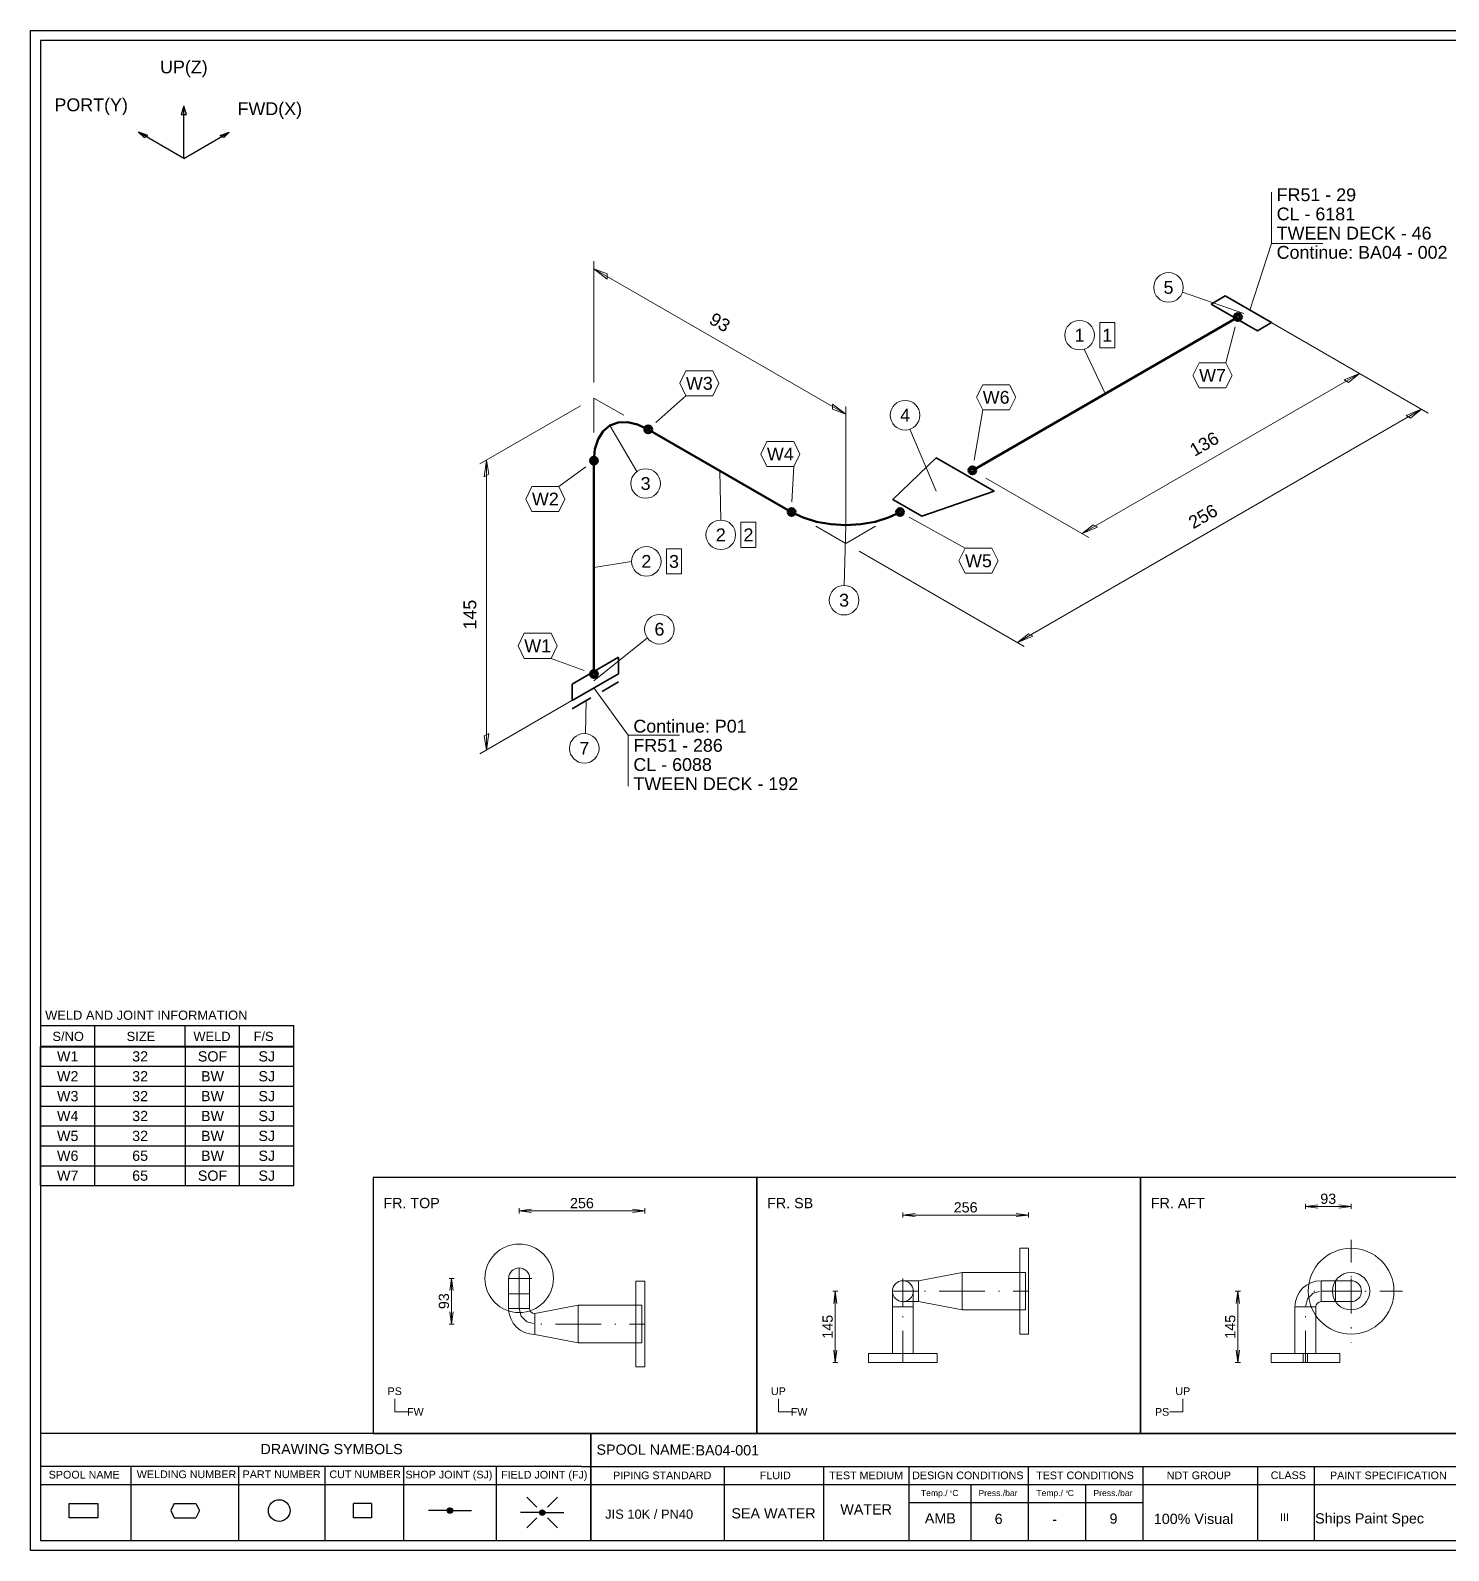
# Model space of a CAD drawing. Header units: millimetres. Extents: x 0 to 420, y 0 to 297.
# Drawn here: x 0 to 277.2, y 0 to 297 of the extents above; entities that cross this region are included whole.
import ezdxf
from ezdxf.enums import TextEntityAlignment as Align

# ---------------------------------------------------------------- set-up
doc = ezdxf.new("R2010")
doc.units = ezdxf.units.MM
doc.linetypes.add('DOTTED_DASHED5', pattern=[10, 4.444444, -2.666667, 0.222222, -2.666667])
for name, color, linetype in [('FramesFromTables', 40, 'Continuous'), ('I_Coordinates', 11, 'Continuous'), ('I_CutNumbers', 10, 'Continuous'), ('I_Dimensions', 4, 'Continuous'), ('I_OtherComponents', 2, 'Continuous'), ('I_PartNumbers', 9, 'Continuous'), ('I_Pipes', 1, 'Continuous'), ('I_Tags', 8, 'Continuous'), ('SymbolsOnDrawingSheet', 1, 'Continuous'), ('TextFromTables', 2, 'Continuous'), ('TextFromTextBoxes', 2, 'Continuous')]:
    doc.layers.add(name, color=color, linetype=linetype)
doc.styles.add('Cadmatic Default Text', font='arial.ttf')

# ---------------------------------------------------------------- blocks, each defined once
blk = doc.blocks.new('BA01728716441_PRT_1_3')
at = {"layer": 'I_Pipes', "linetype": 'ByBlock', "lineweight": 50}
blk.add_line((58.15, 147.96), (58.15, 189.64), dxfattribs=at)
blk = doc.blocks.new('BA01728716441_PRT_2_3')
at = {"layer": 'I_Pipes', "linetype": 'ByBlock', "lineweight": 0}
for q in [(58.15, 195.15), (63.98, 198.52)]:
    blk.add_line((58.15, 201.88), q, dxfattribs=at)
at = {"layer": 'I_Pipes', "linetype": 'ByBlock', "lineweight": 50, "flags": 128}
blk.add_lwpolyline([(58.15, 189.64), (58.35, 191.91), (58.95, 193.86), (59.93, 195.41), (61.25, 196.5), (62.86, 197.1), (64.69, 197.17), (66.68, 196.72), (68.75, 195.76)], dxfattribs=at)
at = {"layer": 'I_Pipes', "linetype": 'ByBlock', "lineweight": 50}
for centre, radius in [((68.75, 195.76), 0.75), ((68.75, 195.76), 0.375), ((58.15, 189.64), 0.75), ((58.15, 189.64), 0.375)]:
    blk.add_circle(centre, radius, dxfattribs=at)
blk = doc.blocks.new('BA01728716441_PRT_3_3')
at = {"layer": 'I_Pipes', "linetype": 'ByBlock', "lineweight": 50}
blk.add_line((68.75, 195.76), (96.77, 179.59), dxfattribs=at)
blk = doc.blocks.new('BA01728716441_PRT_4_3')
at = {"layer": 'I_Pipes', "linetype": 'ByBlock', "lineweight": 0}
for q in [(101.54, 176.83), (113.21, 176.83)]:
    blk.add_line((107.37, 173.46), q, dxfattribs=at)
at = {"layer": 'I_Pipes', "linetype": 'ByBlock', "lineweight": 50, "flags": 128}
blk.add_lwpolyline([(96.77, 179.59), (99.04, 178.51), (101.63, 177.71), (104.45, 177.22), (107.37, 177.05), (110.3, 177.22), (113.11, 177.71), (115.71, 178.51), (117.98, 179.59)], dxfattribs=at)
at = {"layer": 'I_Pipes', "linetype": 'ByBlock', "lineweight": 50}
for centre, radius in [((96.77, 179.59), 0.75), ((96.77, 179.59), 0.375), ((117.98, 179.59), 0.75), ((117.98, 179.59), 0.375)]:
    blk.add_circle(centre, radius, dxfattribs=at)
blk = doc.blocks.new('BA01728716441_PRT_5_3')
at = {"layer": 'I_OtherComponents', "linetype": 'ByBlock', "lineweight": 35, "flags": 128}
blk.add_lwpolyline([(130.71, 186.94), (125.05, 190.2), (116.57, 182.04), (122.22, 178.77), (136.36, 183.67), (130.71, 186.94)], dxfattribs=at)
at = {"layer": 'I_OtherComponents', "linetype": 'ByBlock', "lineweight": 50}
for centre, radius in [((132.12, 187.75), 0.75), ((132.12, 187.75), 0.375), ((117.98, 179.59), 0.75), ((117.98, 179.59), 0.375)]:
    blk.add_circle(centre, radius, dxfattribs=at)
blk = doc.blocks.new('BA01728716441_PRT_6_3')
at = {"layer": 'I_Pipes', "linetype": 'ByBlock', "lineweight": 50}
blk.add_line((132.12, 187.75), (184, 217.7), dxfattribs=at)
blk = doc.blocks.new('BA01728716441_PRT_8_3')
at = {"layer": 'I_OtherComponents', "linetype": 'ByBlock', "lineweight": 35, "flags": 128}
blk.add_lwpolyline([(178.77, 220.23), (181.55, 221.84), (190.6, 216.61), (187.82, 215.01), (178.77, 220.23)], dxfattribs=at)
at = {"layer": 'I_OtherComponents', "linetype": 'ByBlock', "lineweight": 50}
for radius in [0.75, 0.375]:
    blk.add_circle((184, 217.7), radius, dxfattribs=at)
blk = doc.blocks.new('BA01728716441_DIM_0_3')
at = {"layer": 'I_Dimensions', "linetype": 'ByBlock', "lineweight": 0}
for p, q in [((35.84, 189.01), (55.55, 200.38)), ((37.14, 133.11), (37.14, 189.76)), ((55.55, 143.74), (35.84, 132.36))]:
    blk.add_line(p, q, dxfattribs=at)
at = {"layer": 'I_Dimensions', "linetype": 'ByBlock', "lineweight": 0, "flags": 128}
for points in [[(37.14, 189.76), (37.58, 187.01), (36.71, 186.51), (37.14, 189.76)], [(37.14, 133.11), (37.58, 136.36), (36.71, 135.86), (37.14, 133.11)]]:
    blk.add_lwpolyline(points, dxfattribs=at)
at = {"layer": 'I_Dimensions', "linetype": 'ByBlock', "lineweight": 0, "style": 'Cadmatic Default Text'}
blk.add_text('145', height=2.5, rotation=90, dxfattribs=at).set_placement((33.9, 159.56), align=Align.MIDDLE_CENTER)
blk = doc.blocks.new('BA01728716441_DIM_1_3')
at = {"layer": 'I_Dimensions', "linetype": 'ByBlock', "lineweight": 0}
for p, q in [((58.15, 204.88), (58.15, 228.63)), ((58.15, 227.13), (107.37, 198.71)), ((107.37, 200.21), (107.37, 176.46))]:
    blk.add_line(p, q, dxfattribs=at)
at = {"layer": 'I_Dimensions', "linetype": 'ByBlock', "lineweight": 0, "flags": 128}
for points in [[(58.15, 227.13), (60.74, 225.13), (60.74, 226.13), (58.15, 227.13)], [(107.37, 198.71), (104.77, 199.71), (104.77, 200.71), (107.37, 198.71)]]:
    blk.add_lwpolyline(points, dxfattribs=at)
at = {"layer": 'I_Dimensions', "linetype": 'ByBlock', "lineweight": 0, "style": 'Cadmatic Default Text'}
blk.add_text('93', height=2.5, rotation=330, dxfattribs=at).set_placement((82.76, 216.67), align=Align.MIDDLE_CENTER)
blk = doc.blocks.new('BA01728716441_DIM_2_3')
at = {"layer": 'I_Dimensions', "linetype": 'ByBlock', "lineweight": 0}
for p, q in [((209.09, 205.94), (188.95, 217.56)), ((153.56, 175.38), (207.79, 206.69)), ((134.72, 186.25), (154.86, 174.63))]:
    blk.add_line(p, q, dxfattribs=at)
at = {"layer": 'I_Dimensions', "linetype": 'ByBlock', "lineweight": 0, "flags": 128}
for points in [[(207.79, 206.69), (205.62, 204.94), (204.76, 205.44), (207.79, 206.69)], [(153.56, 175.38), (156.59, 176.63), (155.72, 177.13), (153.56, 175.38)]]:
    blk.add_lwpolyline(points, dxfattribs=at)
at = {"layer": 'I_Dimensions', "linetype": 'ByBlock', "lineweight": 0, "style": 'Cadmatic Default Text'}
blk.add_text('136', height=2.5, rotation=30, dxfattribs=at).set_placement((177.43, 192.91), align=Align.MIDDLE_CENTER)
blk = doc.blocks.new('BA01728716441_DIM_3_3')
at = {"layer": 'I_Dimensions', "linetype": 'ByBlock', "lineweight": 0}
for p, q in [((221.21, 198.94), (188.95, 217.56)), ((140.93, 154.09), (219.91, 199.69)), ((109.97, 171.96), (142.23, 153.34))]:
    blk.add_line(p, q, dxfattribs=at)
at = {"layer": 'I_Dimensions', "linetype": 'ByBlock', "lineweight": 0, "flags": 128}
for points in [[(219.91, 199.69), (217.75, 197.94), (216.88, 198.44), (219.91, 199.69)], [(140.93, 154.09), (143.96, 155.34), (143.1, 155.84), (140.93, 154.09)]]:
    blk.add_lwpolyline(points, dxfattribs=at)
at = {"layer": 'I_Dimensions', "linetype": 'ByBlock', "lineweight": 0, "style": 'Cadmatic Default Text'}
blk.add_text('256', height=2.5, rotation=30, dxfattribs=at).set_placement((177.18, 178.76), align=Align.MIDDLE_CENTER)
blk = doc.blocks.new('BA01728716441_CRD_0_3')
at = {"layer": 'I_Coordinates', "linetype": 'ByBlock', "lineweight": 0}
blk.add_line((64.86, 136.02), (58.15, 145.24), dxfattribs=at)
at = {"layer": 'I_Coordinates', "linetype": 'ByBlock', "lineweight": 0, "flags": 128}
blk.add_lwpolyline([(64.86, 126.02), (64.86, 136.02), (74.86, 136.02)], dxfattribs=at)
at = {"layer": 'I_Coordinates', "linetype": 'ByBlock', "lineweight": 0, "style": 'Cadmatic Default Text'}
for s, p in [('Continue: P01', (65.86, 139.02)), ('FR51 - 286', (65.86, 135.27)), ('CL - 6088', (65.86, 131.52)), ('TWEEN DECK - 192', (65.86, 127.77))]:
    blk.add_text(s, height=2.5, dxfattribs=at).set_placement(p, align=Align.TOP_LEFT)
blk = doc.blocks.new('BA01728716441_CRD_1_3')
at = {"layer": 'I_Coordinates', "linetype": 'ByBlock', "lineweight": 0}
blk.add_line((190.59, 232.09), (186.35, 219.06), dxfattribs=at)
at = {"layer": 'I_Coordinates', "linetype": 'ByBlock', "lineweight": 0, "flags": 128}
blk.add_lwpolyline([(190.59, 242.09), (190.59, 232.09), (200.59, 232.09)], dxfattribs=at)
at = {"layer": 'I_Coordinates', "linetype": 'ByBlock', "lineweight": 0, "style": 'Cadmatic Default Text'}
for s, p in [('FR51 - 29', (191.59, 240.34)), ('CL - 6181', (191.59, 236.59)), ('TWEEN DECK - 46', (191.59, 232.84)), ('Continue: BA04 - 002', (191.59, 229.09))]:
    blk.add_text(s, height=2.5, dxfattribs=at).set_placement(p)
blk = doc.blocks.new('BA01728716441_PTN_0_3')
at = {"layer": 'I_PartNumbers', "linetype": 'ByBlock', "lineweight": 0}
blk.add_line((68.61, 155.01), (58.15, 146.6), dxfattribs=at)
blk.add_circle((70.95, 156.71), 2.89, dxfattribs=at)
at = {"layer": 'I_PartNumbers', "linetype": 'ByBlock', "lineweight": 0, "style": 'Cadmatic Default Text'}
blk.add_text('6', height=2.5, dxfattribs=at).set_placement((70.95, 156.71), align=Align.MIDDLE_CENTER)
blk = doc.blocks.new('BA01728716441_PTN_1_3')
at = {"layer": 'I_PartNumbers', "linetype": 'ByBlock', "lineweight": 0}
blk.add_line((66.55, 187.52), (61.25, 196.5), dxfattribs=at)
blk.add_circle((68.25, 185.18), 2.89, dxfattribs=at)
at = {"layer": 'I_PartNumbers', "linetype": 'ByBlock', "lineweight": 0, "style": 'Cadmatic Default Text'}
blk.add_text('3', height=2.5, dxfattribs=at).set_placement((68.25, 185.18), align=Align.MIDDLE_CENTER)
blk = doc.blocks.new('BA01728716441_PTN_2_3')
at = {"layer": 'I_PartNumbers', "linetype": 'ByBlock', "lineweight": 0}
blk.add_line((65.5, 169.96), (58.15, 168.8), dxfattribs=at)
blk.add_circle((68.39, 169.96), 2.89, dxfattribs=at)
at = {"layer": 'I_PartNumbers', "linetype": 'ByBlock', "lineweight": 0, "style": 'Cadmatic Default Text'}
blk.add_text('2', height=2.5, dxfattribs=at).set_placement((68.39, 169.96), align=Align.MIDDLE_CENTER)
blk = doc.blocks.new('BA01728716441_PTN_3_3')
at = {"layer": 'I_PartNumbers', "linetype": 'ByBlock', "lineweight": 0}
blk.add_line((82.94, 178.05), (82.76, 187.67), dxfattribs=at)
blk.add_circle((82.94, 175.15), 2.89, dxfattribs=at)
at = {"layer": 'I_PartNumbers', "linetype": 'ByBlock', "lineweight": 0, "style": 'Cadmatic Default Text'}
blk.add_text('2', height=2.5, dxfattribs=at).set_placement((82.94, 175.15), align=Align.MIDDLE_CENTER)
blk = doc.blocks.new('BA01728716441_PTN_4_3')
at = {"layer": 'I_PartNumbers', "linetype": 'ByBlock', "lineweight": 0}
blk.add_line((107.04, 165.27), (107.37, 177.05), dxfattribs=at)
blk.add_circle((107.04, 162.38), 2.89, dxfattribs=at)
at = {"layer": 'I_PartNumbers', "linetype": 'ByBlock', "lineweight": 0, "style": 'Cadmatic Default Text'}
blk.add_text('3', height=2.5, dxfattribs=at).set_placement((107.04, 162.38), align=Align.MIDDLE_CENTER)
blk = doc.blocks.new('BA01728716441_PTN_5_3')
at = {"layer": 'I_PartNumbers', "linetype": 'ByBlock', "lineweight": 0}
blk.add_line((119.86, 195.77), (125.05, 183.67), dxfattribs=at)
blk.add_circle((118.96, 198.52), 2.89, dxfattribs=at)
at = {"layer": 'I_PartNumbers', "linetype": 'ByBlock', "lineweight": 0, "style": 'Cadmatic Default Text'}
blk.add_text('4', height=2.5, dxfattribs=at).set_placement((118.96, 198.52), align=Align.MIDDLE_CENTER)
blk = doc.blocks.new('BA01728716441_PTN_6_3')
at = {"layer": 'I_PartNumbers', "linetype": 'ByBlock', "lineweight": 0}
blk.add_line((153.97, 211.41), (158.06, 202.73), dxfattribs=at)
blk.add_circle((153.07, 214.16), 2.89, dxfattribs=at)
at = {"layer": 'I_PartNumbers', "linetype": 'ByBlock', "lineweight": 0, "style": 'Cadmatic Default Text'}
blk.add_text('1', height=2.5, dxfattribs=at).set_placement((153.07, 214.16), align=Align.MIDDLE_CENTER)
blk = doc.blocks.new('BA01728716441_PTN_7_3')
at = {"layer": 'I_PartNumbers', "linetype": 'ByBlock', "lineweight": 0}
blk.add_line((173.21, 222.59), (185.18, 218.38), dxfattribs=at)
blk.add_circle((170.45, 223.49), 2.89, dxfattribs=at)
at = {"layer": 'I_PartNumbers', "linetype": 'ByBlock', "lineweight": 0, "style": 'Cadmatic Default Text'}
blk.add_text('5', height=2.5, dxfattribs=at).set_placement((170.45, 223.49), align=Align.MIDDLE_CENTER)
blk = doc.blocks.new('BA01728716441_CUT_8_3')
at = {"layer": 'I_CutNumbers', "linetype": 'ByBlock', "lineweight": 0, "flags": 128}
blk.add_lwpolyline([(75.27, 167.51), (75.27, 172.41), (72.33, 172.41), (72.33, 167.51), (75.27, 167.51)], dxfattribs=at)
at = {"layer": 'I_CutNumbers', "linetype": 'ByBlock', "lineweight": 0, "style": 'Cadmatic Default Text'}
blk.add_text('3', height=2.5, dxfattribs=at).set_placement((73.8, 169.96), align=Align.MIDDLE_CENTER)
blk = doc.blocks.new('BA01728716441_CUT_9_3')
at = {"layer": 'I_CutNumbers', "linetype": 'ByBlock', "lineweight": 0, "flags": 128}
blk.add_lwpolyline([(89.82, 172.7), (89.82, 177.6), (86.87, 177.6), (86.87, 172.7), (89.82, 172.7)], dxfattribs=at)
at = {"layer": 'I_CutNumbers', "linetype": 'ByBlock', "lineweight": 0, "style": 'Cadmatic Default Text'}
blk.add_text('2', height=2.5, dxfattribs=at).set_placement((88.35, 175.15), align=Align.MIDDLE_CENTER)
blk = doc.blocks.new('BA01728716441_CUT_10_3')
at = {"layer": 'I_CutNumbers', "linetype": 'ByBlock', "lineweight": 0, "flags": 128}
blk.add_lwpolyline([(159.95, 211.71), (159.95, 216.61), (157.01, 216.61), (157.01, 211.71), (159.95, 211.71)], dxfattribs=at)
at = {"layer": 'I_CutNumbers', "linetype": 'ByBlock', "lineweight": 0, "style": 'Cadmatic Default Text'}
blk.add_text('1', height=2.5, dxfattribs=at).set_placement((158.48, 214.16), align=Align.MIDDLE_CENTER)
blk = doc.blocks.new('Pi_Weld_0')
at = {"layer": 'I_Tags', "linetype": 'ByBlock', "lineweight": 0, "flags": 128}
for points in [[(-2.62, 2.45), (-3.84, 0)], [(-3.84, 0), (-2.62, -2.45)], [(2.62, 2.45), (-2.62, 2.45)], [(3.84, 0), (2.62, 2.45)], [(2.62, -2.45), (3.84, 0)], [(-2.62, -2.45), (-4.3, -12.29)], [(-2.62, -2.45), (2.62, -2.45)]]:
    blk.add_lwpolyline(points, dxfattribs=at)
at = {"layer": 'I_Tags', "linetype": 'ByBlock', "lineweight": 0, "style": 'Cadmatic Default Text'}
blk.add_text('W6', height=2.5, dxfattribs=at).set_placement((0, 0), align=Align.MIDDLE_CENTER)
blk = doc.blocks.new('Pi_Weld_1')
at = {"layer": 'I_Tags', "linetype": 'ByBlock', "lineweight": 0, "flags": 128}
for points in [[(-2.62, 2.45), (-3.84, 0)], [(-3.84, 0), (-2.62, -2.45)], [(2.62, 2.45), (-2.62, 2.45)], [(3.84, 0), (2.62, 2.45)], [(2.62, -2.45), (3.84, 0)], [(-2.62, -2.45), (2.62, -2.45)], [(2.62, -2.45), (9.12, -4.82)]]:
    blk.add_lwpolyline(points, dxfattribs=at)
at = {"layer": 'I_Tags', "linetype": 'ByBlock', "lineweight": 0, "style": 'Cadmatic Default Text'}
blk.add_text('W1', height=2.5, dxfattribs=at).set_placement((0, 0), align=Align.MIDDLE_CENTER)
blk = doc.blocks.new('Pi_Weld_2')
at = {"layer": 'I_Tags', "linetype": 'ByBlock', "lineweight": 0, "flags": 128}
for points in [[(2.62, 2.45), (7.89, 6.32)], [(-2.62, 2.45), (-3.84, 0)], [(-3.84, 0), (-2.62, -2.45)], [(2.62, 2.45), (-2.62, 2.45)], [(3.84, 0), (2.62, 2.45)], [(2.62, -2.45), (3.84, 0)], [(-2.62, -2.45), (2.62, -2.45)]]:
    blk.add_lwpolyline(points, dxfattribs=at)
at = {"layer": 'I_Tags', "linetype": 'ByBlock', "lineweight": 0, "style": 'Cadmatic Default Text'}
blk.add_text('W2', height=2.5, dxfattribs=at).set_placement((0, 0), align=Align.MIDDLE_CENTER)
blk = doc.blocks.new('Pi_Weld_3')
at = {"layer": 'I_Tags', "linetype": 'ByBlock', "lineweight": 0, "flags": 128}
for points in [[(-2.62, 2.45), (-3.84, 0)], [(-3.84, 0), (-2.62, -2.45)], [(2.62, 2.45), (-2.62, 2.45)], [(3.84, 0), (2.62, 2.45)], [(2.62, -2.45), (3.84, 0)], [(-2.62, -2.45), (-8.5, -7.66)], [(-2.62, -2.45), (2.62, -2.45)]]:
    blk.add_lwpolyline(points, dxfattribs=at)
at = {"layer": 'I_Tags', "linetype": 'ByBlock', "lineweight": 0, "style": 'Cadmatic Default Text'}
blk.add_text('W3', height=2.5, dxfattribs=at).set_placement((0, 0), align=Align.MIDDLE_CENTER)
blk = doc.blocks.new('Pi_Weld_4')
at = {"layer": 'I_Tags', "linetype": 'ByBlock', "lineweight": 0, "flags": 128}
for points in [[(-2.62, 2.45), (-3.84, 0)], [(-3.84, 0), (-2.62, -2.45)], [(2.62, 2.45), (-2.62, 2.45)], [(3.84, 0), (2.62, 2.45)], [(2.62, -2.45), (3.84, 0)], [(-2.62, -2.45), (2.62, -2.45)], [(2.62, -2.45), (2.28, -9.35)]]:
    blk.add_lwpolyline(points, dxfattribs=at)
at = {"layer": 'I_Tags', "linetype": 'ByBlock', "lineweight": 0, "style": 'Cadmatic Default Text'}
blk.add_text('W4', height=2.5, dxfattribs=at).set_placement((0, 0), align=Align.MIDDLE_CENTER)
blk = doc.blocks.new('Pi_Weld_5')
at = {"layer": 'I_Tags', "linetype": 'ByBlock', "lineweight": 0, "flags": 128}
for points in [[(-2.62, 2.45), (-13.58, 8.54)], [(-2.62, 2.45), (-3.84, 0)], [(-3.84, 0), (-2.62, -2.45)], [(2.62, 2.45), (-2.62, 2.45)], [(3.84, 0), (2.62, 2.45)], [(2.62, -2.45), (3.84, 0)], [(-2.62, -2.45), (2.62, -2.45)]]:
    blk.add_lwpolyline(points, dxfattribs=at)
at = {"layer": 'I_Tags', "linetype": 'ByBlock', "lineweight": 0, "style": 'Cadmatic Default Text'}
blk.add_text('W5', height=2.5, dxfattribs=at).set_placement((0, 0), align=Align.MIDDLE_CENTER)
blk = doc.blocks.new('Pi_Weld_6')
at = {"layer": 'I_Tags', "linetype": 'ByBlock', "lineweight": 0, "flags": 128}
for points in [[(2.62, 2.45), (4.45, 9.47)], [(-2.62, 2.45), (-3.84, 0)], [(-3.84, 0), (-2.62, -2.45)], [(2.62, 2.45), (-2.62, 2.45)], [(3.84, 0), (2.62, 2.45)], [(2.62, -2.45), (3.84, 0)], [(-2.62, -2.45), (2.62, -2.45)]]:
    blk.add_lwpolyline(points, dxfattribs=at)
at = {"layer": 'I_Tags', "linetype": 'ByBlock', "lineweight": 0, "style": 'Cadmatic Default Text'}
blk.add_text('W7', height=2.5, dxfattribs=at).set_placement((0, 0), align=Align.MIDDLE_CENTER)

msp = doc.modelspace()

# ---------------------------------------------------------------- linework, layer by layer
at = {"linetype": 'DOTTED_DASHED5', "lineweight": 13, "flags": 128}
for points in [[(258.13, 60.74), (258.13, 40.63)], [(95.53, 53.19), (95.53, 55.23)], [(97.98, 53.19), (93.07, 53.19)], [(95.53, 53.19), (95.53, 50.14)], [(170.53, 50.68), (168.48, 50.68)], [(170.53, 53.14), (170.53, 48.23)], [(170.53, 50.68), (170.53, 47.64)], [(170.53, 50.68), (173.57, 50.68)], [(182.09, 50.68), (173.57, 50.68)], [(182.09, 50.68), (194.51, 50.68)], [(195.08, 50.68), (193.36, 50.68)], [(268.18, 50.68), (248.07, 50.68)], [(249.21, 47.64), (249.62, 49.16), (250.74, 50.27), (252.26, 50.68)], [(252.26, 50.68), (255.09, 50.68)], [(258.13, 50.68), (255.09, 50.68)], [(258.13, 53.14), (258.13, 48.23)], [(258.13, 50.68), (260.17, 50.68)], [(95.53, 50.14), (95.53, 47.31)], [(170.53, 38.49), (170.53, 47.64)], [(249.21, 38.49), (249.21, 47.64)], [(95.53, 47.31), (95.94, 45.79), (97.05, 44.68), (98.57, 44.27)], [(107.09, 44.27), (98.57, 44.27)], [(107.09, 44.27), (119.51, 44.27)], [(120.08, 44.27), (118.36, 44.27)], [(170.53, 36.77), (170.53, 38.49)], [(249.21, 36.77), (249.21, 38.49)]]:
    msp.add_lwpolyline(points, dxfattribs=at)
at = {"layer": 'FramesFromTables', "linetype": 'ByBlock', "lineweight": -3}
for p, q in [((2, 98.5), (51.5, 98.5)), ((2, 71.31), (2, 98.5)), ((2, 71.31), (2, 98.5)), ((12.6, 71.31), (12.6, 98.5)), ((12.6, 71.31), (12.6, 98.5)), ((30.3, 71.31), (30.3, 98.5)), ((30.3, 71.31), (30.3, 98.5)), ((40.9, 71.31), (40.9, 98.5)), ((40.9, 71.31), (40.9, 98.5)), ((51.5, 71.31), (51.5, 98.5)), ((2, 94.62), (51.5, 94.62)), ((2, 90.73), (51.5, 90.73)), ((2, 86.85), (51.5, 86.85)), ((2, 82.96), (51.5, 82.96)), ((2, 79.08), (51.5, 79.08)), ((2, 75.19), (51.5, 75.19))]:
    msp.add_line(p, q, dxfattribs=at)
at = {"layer": 'FramesFromTables', "linetype": 'ByBlock', "lineweight": -3, "flags": 128}
msp.add_lwpolyline([(2, 71.31), (51.5, 71.31), (51.5, 98.5)], dxfattribs=at)
at = {"layer": 'I_OtherComponents', "linetype": 'ByBlock', "lineweight": 35}
for p, q in [((105.9, 169.3), (114.95, 174.52)), ((114.95, 174.52), (114.95, 171.31)), ((114.95, 171.31), (105.9, 166.09)), ((105.9, 166.09), (105.9, 169.3)), ((114.95, 169.71), (111.77, 167.87)), ((109.56, 166.6), (105.9, 164.48))]:
    msp.add_line(p, q, dxfattribs=at)
at = {"layer": 'I_OtherComponents', "linetype": 'ByBlock', "lineweight": 50}
for radius in [0.75, 0.375]:
    msp.add_circle((110.15, 171.26), radius, dxfattribs=at)
at = {"layer": 'I_PartNumbers', "linetype": 'ByBlock', "lineweight": 0}
msp.add_line((108.66, 166.07), (108.53, 159.61), dxfattribs=at)
msp.add_circle((108.26, 156.73), 2.89, dxfattribs=at)
at = {"layer": 'SymbolsOnDrawingSheet', "linetype": 'ByBlock', "lineweight": -3, "flags": 128}
for points in [[(0, 297), (420, 297), (420, 0), (0, 0), (0, 297)], [(418.01, 295.01), (2, 295.01)], [(2, 295.01), (2, 2)], [(2, 102.57), (51.49, 102.57)], [(12.6, 98.45), (12.6, 102.57)], [(30.28, 98.45), (30.28, 102.57)], [(40.88, 98.45), (40.88, 102.57)], [(51.49, 98.45), (51.49, 102.57)], [(2, 98.5), (51.5, 98.5)], [(2, 98.5), (51.5, 98.5)], [(51.49, 98.47), (2, 98.47)], [(2, 98.45), (51.49, 98.45)], [(2, 22.93), (107.74, 22.93)], [(107.74, 22.93), (292.02, 22.93)], [(109.52, 22.93), (109.52, 2)], [(109.52, 2), (109.52, 22.93)], [(107.74, 16.45), (2, 16.45)], [(19.62, 16.45), (19.62, 2)], [(40.69, 16.45), (40.69, 2)], [(57.56, 16.45), (57.56, 2)], [(72.95, 16.45), (72.95, 2)], [(91.02, 16.45), (91.02, 2)], [(107.74, 16.45), (292.02, 16.45)], [(135.58, 16.45), (135.58, 2)], [(155.03, 16.45), (155.03, 2)], [(171.67, 16.45), (171.67, 2)], [(195.02, 16.45), (195.02, 2)], [(217.4, 16.45), (217.4, 2)], [(239.85, 16.45), (239.85, 2)], [(250.91, 16.34), (250.91, 2)], [(2, 12.91), (292.02, 12.91)], [(183.82, 12.91), (183.82, 2)], [(206.21, 12.91), (206.21, 2)], [(13.2, 6.41), (7.55, 6.41), (7.55, 9.23), (13.2, 9.23)], [(13.2, 9.23), (13.2, 6.41)], [(28.12, 9.23), (27.42, 7.82)], [(28.12, 9.23), (32.36, 9.23)], [(32.36, 9.23), (33.07, 7.82)], [(66.68, 9.23), (66.68, 6.41), (63.15, 6.41), (63.15, 9.23)], [(66.68, 9.23), (63.15, 9.23)], [(99, 8.47), (97.06, 10.41)], [(101.09, 8.47), (103.03, 10.41)], [(171.67, 9.37), (217.4, 9.37)], [(171.67, 9.37), (217.4, 9.37)], [(27.42, 7.82), (28.12, 6.41)], [(28.12, 6.41), (32.36, 6.41)], [(33.07, 7.82), (32.36, 6.41)], [(81.48, 7.82), (77.79, 7.82)], [(81.49, 7.78), (82.04, 8.32)], [(81.51, 7.9), (81.93, 8.32)], [(81.52, 7.7), (82.14, 8.32)], [(81.55, 7.62), (82.22, 8.29)], [(81.56, 8.06), (81.76, 8.26)], [(81.57, 7.54), (82.28, 8.25)], [(81.62, 7.48), (82.34, 8.2)], [(81.68, 7.44), (82.4, 8.16)], [(81.74, 7.39), (82.45, 8.1)], [(81.8, 7.35), (82.48, 8.02)], [(81.88, 7.32), (82.5, 7.94)], [(81.98, 7.32), (82.53, 7.86)], [(82.09, 7.32), (82.52, 7.75)], [(82.24, 7.36), (82.47, 7.59)], [(82.54, 7.82), (86.24, 7.82)], [(99.51, 7.42), (95.82, 7.42)], [(99, 6.38), (97.06, 4.44)], [(99.53, 7.47), (99.99, 7.93)], [(99.53, 7.37), (100.1, 7.93)], [(99.56, 7.29), (100.2, 7.93)], [(99.58, 7.62), (99.88, 7.93)], [(99.58, 7.21), (100.27, 7.89)], [(99.61, 7.13), (100.33, 7.84)], [(99.67, 7.08), (100.39, 7.8)], [(99.73, 7.03), (100.45, 7.75)], [(99.79, 6.99), (100.49, 7.69)], [(99.85, 6.94), (100.52, 7.61)], [(99.94, 6.92), (100.54, 7.53)], [(100.04, 6.92), (100.57, 7.45)], [(100.15, 6.92), (100.54, 7.31)], [(100.38, 7.04), (100.49, 7.15)], [(100.57, 7.42), (104.27, 7.42)], [(101.09, 6.38), (103.03, 4.44)], [(2, 2), (418.01, 2)]]:
    msp.add_lwpolyline(points, dxfattribs=at)
at = {"layer": 'SymbolsOnDrawingSheet', "linetype": 'ByBlock', "lineweight": 25, "flags": 128}
for points in [[(30.5, 280.57), (30, 282.21), (29.5, 280.57), (30.5, 280.57)], [(30, 272), (30, 282.21)], [(22.93, 276.49), (21.16, 277.1), (22.22, 276.08), (22.93, 276.49)], [(30, 272), (21.16, 277.1)], [(30, 272), (38.84, 277.1)], [(37.07, 276.49), (38.84, 277.1), (37.78, 276.08), (37.07, 276.49)], [(67, 22.9), (142, 22.9), (142, 72.9), (67, 72.9), (67, 22.9)], [(142, 22.9), (217, 22.9), (217, 72.9), (142, 72.9), (142, 22.9)], [(217, 22.9), (292, 22.9), (292, 72.9), (217, 72.9), (217, 22.9)]]:
    msp.add_lwpolyline(points, dxfattribs=at)
at = {"layer": 'SymbolsOnDrawingSheet', "linetype": 'ByBlock', "lineweight": 13, "flags": 128}
for points in [[(95.53, 65.89), (95.53, 66.89)], [(95.53, 66.39), (97.93, 66.07), (95.53, 66.39), (97.93, 66.71), (95.53, 66.39)], [(95.53, 66.39), (120.08, 66.39)], [(120.08, 66.39), (117.68, 66.71), (120.08, 66.39), (117.68, 66.07), (120.08, 66.39)], [(120.08, 65.89), (120.08, 66.89)], [(170.53, 65.06), (170.53, 66.06)], [(170.53, 65.56), (172.93, 65.25), (170.53, 65.56), (172.93, 65.88), (170.53, 65.56)], [(170.53, 65.56), (195.08, 65.56)], [(195.08, 65.56), (192.68, 65.88), (195.08, 65.56), (192.68, 65.25), (195.08, 65.56)], [(195.08, 65.06), (195.08, 66.06)], [(249.21, 66.74), (249.21, 67.74)], [(249.21, 67.24), (251.61, 66.92), (249.21, 67.24), (251.61, 67.55), (249.21, 67.24)], [(249.21, 67.24), (258.13, 67.24)], [(258.13, 67.24), (255.73, 67.55), (258.13, 67.24), (255.73, 66.92), (258.13, 67.24)], [(258.13, 66.74), (258.13, 67.74)], [(82.82, 53.19), (81.82, 53.19)], [(82.32, 53.19), (82.01, 50.79), (82.32, 53.19), (82.64, 50.79), (82.32, 53.19)], [(82.32, 44.27), (82.32, 53.19)], [(157.82, 50.68), (156.82, 50.68)], [(157.32, 50.68), (157.01, 48.28), (157.32, 50.68), (157.64, 48.28), (157.32, 50.68)], [(157.32, 36.77), (157.32, 50.68)], [(236.51, 50.68), (235.51, 50.68)], [(236.01, 50.68), (235.69, 48.28), (236.01, 50.68), (236.33, 48.28), (236.01, 50.68)], [(236.01, 36.77), (236.01, 50.68)], [(82.32, 44.27), (82.64, 46.67), (82.32, 44.27), (82.01, 46.67), (82.32, 44.27)], [(82.82, 44.27), (81.82, 44.27)], [(157.32, 36.77), (157.64, 39.17), (157.32, 36.77), (157.01, 39.17), (157.32, 36.77)], [(236.01, 36.77), (236.33, 39.17), (236.01, 36.77), (235.69, 39.17), (236.01, 36.77)], [(157.82, 36.77), (156.82, 36.77)], [(236.51, 36.77), (235.51, 36.77)]]:
    msp.add_lwpolyline(points, dxfattribs=at)
at = {"layer": 'SymbolsOnDrawingSheet', "linetype": 'ByBlock', "lineweight": 18, "flags": 128}
for points in [[(195.08, 42.3), (193.36, 42.3), (193.36, 59.06), (195.08, 59.06), (195.08, 42.3)], [(182.09, 47.03), (182.09, 54.34), (173.57, 52.73), (173.57, 48.64), (182.09, 47.03)], [(182.09, 54.34), (194.51, 54.34), (194.51, 47.03), (182.09, 47.03), (182.09, 54.34)], [(93.48, 53.19), (93.48, 52.78)], [(93.48, 52.78), (93.48, 51.66)], [(93.48, 51.66), (93.48, 50.14)], [(97.57, 52.78), (97.57, 53.19)], [(97.57, 51.66), (97.57, 52.78)], [(97.57, 50.14), (97.57, 51.66)], [(120.08, 35.89), (118.36, 35.89), (118.36, 52.65), (120.08, 52.65), (120.08, 35.89)], [(168.48, 50.27), (168.48, 50.68)], [(170.93, 52.73), (170.53, 52.73)], [(172.05, 52.73), (170.93, 52.73)], [(173.57, 52.73), (172.05, 52.73)], [(172.57, 50.68), (172.57, 50.27)], [(173.57, 48.64), (173.57, 48.91), (173.57, 49.66), (173.57, 50.68), (173.57, 51.7), (173.57, 52.45), (173.57, 52.73)], [(252.26, 52.73), (255.09, 52.73), (255.09, 48.64), (252.26, 48.64), (252.26, 52.73)], [(252.26, 52.73), (252.26, 48.64)], [(256.61, 52.73), (255.09, 52.73)], [(255.09, 48.64), (255.09, 48.91), (255.09, 49.66), (255.09, 50.68), (255.09, 51.7), (255.09, 52.45), (255.09, 52.73)], [(257.72, 52.73), (256.61, 52.73)], [(258.13, 52.73), (257.72, 52.73)], [(93.48, 50.14), (93.76, 50.14), (94.5, 50.14), (95.53, 50.14), (96.55, 50.14), (97.3, 50.14), (97.57, 50.14)], [(97.57, 50.14), (97.57, 47.31), (93.48, 47.31), (93.48, 50.14), (97.57, 50.14)], [(107.09, 40.62), (107.09, 47.92), (98.57, 46.31), (98.57, 42.23), (107.09, 40.62)], [(107.09, 47.92), (119.51, 47.92), (119.51, 40.62), (107.09, 40.62), (107.09, 47.92)], [(168.48, 49.16), (168.48, 50.27)], [(168.48, 47.64), (168.48, 49.16)], [(168.48, 38.49), (168.48, 47.64), (172.57, 47.64), (172.57, 38.49), (168.48, 38.49)], [(170.53, 48.64), (170.93, 48.64)], [(170.93, 48.64), (172.05, 48.64)], [(172.05, 48.64), (173.57, 48.64)], [(172.57, 50.27), (172.57, 49.16)], [(172.57, 49.16), (172.57, 47.64)], [(251.26, 47.64), (247.17, 47.64)], [(247.17, 38.49), (247.17, 47.64), (251.26, 47.64), (251.26, 38.49), (247.17, 38.49)], [(255.09, 48.64), (256.61, 48.64)], [(256.61, 48.64), (257.72, 48.64)], [(257.72, 48.64), (258.13, 48.64)], [(97.57, 47.31), (93.48, 47.31)], [(98.57, 42.23), (98.57, 46.31)], [(163.82, 36.77), (163.82, 38.49), (177.23, 38.49), (177.23, 36.77), (163.82, 36.77)], [(242.51, 38.49), (242.84, 38.49), (243.79, 38.49), (245.27, 38.49), (247.14, 38.49), (248.79, 38.49), (249.63, 38.49), (251.28, 38.49), (253.15, 38.49), (254.63, 38.49), (255.59, 38.49), (255.91, 38.49)], [(242.51, 38.49), (242.51, 36.77)], [(254.63, 36.77), (253.15, 36.77), (251.28, 36.77), (249.63, 36.77), (248.79, 36.77), (247.14, 36.77), (245.27, 36.77), (243.79, 36.77), (242.84, 36.77), (242.51, 36.77), (242.84, 36.77), (243.79, 36.77), (245.27, 36.77), (247.14, 36.77), (249.21, 36.77), (251.28, 36.77), (253.15, 36.77), (254.63, 36.77), (255.59, 36.77), (255.91, 36.77), (255.59, 36.77), (254.63, 36.77)], [(248.79, 36.77), (248.79, 38.49)], [(249.63, 38.49), (249.63, 36.77)], [(255.91, 36.77), (255.91, 38.49)], [(71.2, 27.1), (71.2, 29.67)], [(71.2, 27.1), (73.77, 27.1)], [(146.2, 27.1), (146.2, 29.67)], [(146.2, 27.1), (148.77, 27.1)], [(225.24, 27.1), (222.66, 27.1)], [(225.24, 27.1), (225.24, 29.67)]]:
    msp.add_lwpolyline(points, dxfattribs=at)
at = {"layer": 'SymbolsOnDrawingSheet', "linetype": 'ByBlock', "lineweight": 18}
for centre, radius in [((95.53, 53.19), 6.7), ((258.13, 50.68), 8.38), ((258.13, 50.68), 3.65), ((170.53, 50.68), 2.05)]:
    msp.add_circle(centre, radius, dxfattribs=at)
at = {"layer": 'SymbolsOnDrawingSheet', "linetype": 'ByBlock', "lineweight": -3}
for centre, radius in [((48.63, 7.82), 2.12), ((82.01, 7.82), 0.53), ((100.04, 7.42), 0.53)]:
    msp.add_circle(centre, radius, dxfattribs=at)
at = {"layer": 'SymbolsOnDrawingSheet', "linetype": 'ByBlock', "lineweight": 18}
for centre, radius, start, end in [((95.53, 53.19), 2.04, 0, 180), ((95.53, 53.19), 2.04, 0, 180), ((170.53, 50.68), 2.04, 90, 270), ((170.53, 50.68), 2.04, 90, 270), ((170.53, 50.68), 2.04, 0, 180), ((252.26, 47.64), 5.09, 90, 180), ((258.13, 50.68), 2.04, 270, 90), ((258.13, 50.68), 2.04, 270, 90), ((252.26, 47.64), 1, 90, 180), ((98.57, 47.31), 5.09, 180, 270), ((98.57, 47.31), 1, 180, 270)]:
    msp.add_arc(centre, radius, start, end, dxfattribs=at)

# ---------------------------------------------------------------- block references
at = {"layer": 'I_Coordinates', "lineweight": 0}
for name in ['BA01728716441_CRD_1_3', 'BA01728716441_CRD_0_3']:
    msp.add_blockref(name, (52, 23.3), dxfattribs=at)
at = {"layer": 'I_CutNumbers', "lineweight": 0}
for name in ['BA01728716441_CUT_10_3', 'BA01728716441_CUT_9_3', 'BA01728716441_CUT_8_3']:
    msp.add_blockref(name, (52, 23.3), dxfattribs=at)
at = {"layer": 'I_Dimensions', "lineweight": 0}
for name in ['BA01728716441_DIM_1_3', 'BA01728716441_DIM_3_3', 'BA01728716441_DIM_2_3', 'BA01728716441_DIM_0_3']:
    msp.add_blockref(name, (52, 23.3), dxfattribs=at)
at = {"layer": 'I_OtherComponents', "lineweight": 35}
for name in ['BA01728716441_PRT_8_3', 'BA01728716441_PRT_5_3']:
    msp.add_blockref(name, (52, 23.3), dxfattribs=at)
at = {"layer": 'I_PartNumbers', "lineweight": 0}
for name in ['BA01728716441_PTN_7_3', 'BA01728716441_PTN_6_3', 'BA01728716441_PTN_5_3', 'BA01728716441_PTN_1_3', 'BA01728716441_PTN_3_3', 'BA01728716441_PTN_4_3', 'BA01728716441_PTN_2_3', 'BA01728716441_PTN_0_3']:
    msp.add_blockref(name, (52, 23.3), dxfattribs=at)
at = {"layer": 'I_Pipes', "lineweight": 50}
for name in ['BA01728716441_PRT_6_3', 'BA01728716441_PRT_2_3', 'BA01728716441_PRT_3_3', 'BA01728716441_PRT_1_3', 'BA01728716441_PRT_4_3']:
    msp.add_blockref(name, (52, 23.3), dxfattribs=at)
at = {"layer": 'I_Tags'}
for name, p in [('Pi_Weld_6', (231.05, 229.6)), ('Pi_Weld_3', (130.75, 228.05)), ('Pi_Weld_0', (188.76, 225.32)), ('Pi_Weld_4', (146.58, 214.23)), ('Pi_Weld_2', (100.65, 205.44)), ('Pi_Weld_5', (185.31, 193.38)), ('Pi_Weld_1', (99.15, 176.76))]:
    msp.add_blockref(name, p, dxfattribs=at)

# ---------------------------------------------------------------- texts
at = {"layer": 'I_PartNumbers', "linetype": 'ByBlock', "lineweight": 0, "style": 'Cadmatic Default Text'}
msp.add_text('7', height=2.5, dxfattribs=at).set_placement((108.26, 156.73), align=Align.MIDDLE_CENTER)
at = {"layer": 'SymbolsOnDrawingSheet', "linetype": 'ByBlock', "lineweight": 25, "style": 'Cadmatic Default Text'}
for s, p in [('UP(Z)', (30, 289.86)), ('PORT(Y)', (11.88, 282.46)), ('FWD(X)', (46.79, 281.7))]:
    msp.add_text(s, height=2.5, dxfattribs=at).set_placement(p, align=Align.MIDDLE_CENTER)
at = {"layer": 'SymbolsOnDrawingSheet', "linetype": 'ByBlock', "lineweight": -3, "style": 'Cadmatic Default Text'}
for s, p in [('WELD AND JOINT INFORMATION', (2.89, 105.5)), ('S/NO', (4.31, 101.36)), ('SIZE', (18.81, 101.36)), ('WELD', (31.86, 101.36)), ('F/S', (43.63, 101.36))]:
    msp.add_text(s, height=1.8, dxfattribs=at).set_placement(p, align=Align.TOP_LEFT)
at = {"layer": 'SymbolsOnDrawingSheet', "linetype": 'ByBlock', "lineweight": 25, "style": 'Cadmatic Default Text'}
for s, p in [('FR. TOP', (69, 68.9)), ('FR. SB', (144, 68.9)), ('FR. AFT', (219, 68.9))]:
    msp.add_text(s, height=2, dxfattribs=at).set_placement(p, align=Align.TOP_LEFT)
at = {"layer": 'SymbolsOnDrawingSheet', "linetype": 'ByBlock', "lineweight": 13, "style": 'Cadmatic Default Text'}
for s, p in [('256', (107.8, 67.89)), ('93', (253.67, 68.74)), ('256', (182.8, 67.06))]:
    msp.add_text(s, height=2, dxfattribs=at).set_placement(p, align=Align.MIDDLE_CENTER)
for s, p in [('93', (80.82, 48.73)), ('145', (155.82, 43.73)), ('145', (234.51, 43.73))]:
    msp.add_text(s, height=2, rotation=90, dxfattribs=at).set_placement(p, align=Align.MIDDLE_CENTER)
at = {"layer": 'SymbolsOnDrawingSheet', "linetype": 'ByBlock', "lineweight": 18, "style": 'Cadmatic Default Text'}
for s, p in [('PS', (71.2, 31.14)), ('UP', (146.2, 31.14)), ('UP', (225.24, 31.14)), ('FW', (75.24, 27.1)), ('FW', (150.24, 27.1)), ('PS', (221.2, 27.1))]:
    msp.add_text(s, height=1.5, dxfattribs=at).set_placement(p, align=Align.MIDDLE_CENTER)
at = {"layer": 'SymbolsOnDrawingSheet', "linetype": 'ByBlock', "lineweight": -3, "style": 'Cadmatic Default Text'}
for s, height, p in [('DRAWING SYMBOLS', 2, (44.98, 18.84)), ('Temp./  C   ', 1.2, (174.06, 10.65)), ('Press./bar', 1.2, (185.31, 10.65)), ('Temp./  C   ', 1.2, (196.61, 10.65)), ('Press./bar', 1.2, (207.78, 10.65)), ('0', 0.53, (179.71, 11.25)), ('0', 0.53, (202.37, 11.25))]:
    msp.add_text(s, height=height, dxfattribs=at).set_placement(p)
for s, height, p in [('SPOOL NAME:', 2, (110.65, 19.73)), ('SPOOL NAME', 1.5, (3.58, 14.83)), ('WELDING NUMBER', 1.5, (20.79, 14.91)), ('PART NUMBER', 1.5, (41.48, 14.91)), ('CUT NUMBER', 1.5, (58.44, 14.91)), ('SHOP JOINT (SJ)', 1.5, (73.31, 14.85)), ('FIELD JOINT (FJ)', 1.5, (92, 14.83)), ('PIPING STANDARD', 1.5, (113.89, 14.7)), ('FLUID', 1.5, (142.57, 14.7)), ('TEST MEDIUM', 1.5, (156.14, 14.7)), ('DESIGN CONDITIONS', 1.5, (172.34, 14.7)), ('TEST CONDITIONS', 1.5, (196.58, 14.7)), ('NDT GROUP', 1.5, (222.09, 14.7)), ('CLASS', 1.5, (242.43, 14.72)), ('PAINT SPECIFICATION', 1.5, (254.01, 14.7)), ('JIS 10K / PN40', 1.8, (112.35, 7.12)), ('III', 1.5, (244.26, 6.51))]:
    msp.add_text(s, height=height, dxfattribs=at).set_placement(p, align=Align.MIDDLE_LEFT)
at = {"layer": 'TextFromTables', "linetype": 'ByBlock', "lineweight": 25, "style": 'Cadmatic Default Text'}
for s, p in [('W1', (7.3, 96.56)), ('32', (21.45, 96.56)), ('SOF', (35.6, 96.56)), ('SJ', (46.2, 96.56)), ('W2', (7.3, 92.67)), ('32', (21.45, 92.67)), ('BW', (35.6, 92.67)), ('SJ', (46.2, 92.67)), ('W3', (7.3, 88.79)), ('32', (21.45, 88.79)), ('BW', (35.6, 88.79)), ('SJ', (46.2, 88.79)), ('W4', (7.3, 84.91)), ('32', (21.45, 84.91)), ('BW', (35.6, 84.91)), ('SJ', (46.2, 84.91)), ('W5', (7.3, 81.02)), ('32', (21.45, 81.02)), ('BW', (35.6, 81.02)), ('SJ', (46.2, 81.02)), ('W6', (7.3, 77.14)), ('65', (21.45, 77.14)), ('BW', (35.6, 77.14)), ('SJ', (46.2, 77.14)), ('W7', (7.3, 73.25)), ('65', (21.45, 73.25)), ('SOF', (35.6, 73.25)), ('SJ', (46.2, 73.25))]:
    msp.add_text(s, height=2, dxfattribs=at).set_placement(p, align=Align.MIDDLE_CENTER)
at = {"layer": 'TextFromTextBoxes', "linetype": 'ByBlock', "lineweight": -3, "style": 'Cadmatic Default Text'}
msp.add_text('BA04-001', height=2, dxfattribs=at).set_placement((130, 19.6), align=Align.MIDDLE_LEFT)
for s, p in [('WATER', (163.35, 8.05)), ('SEA WATER', (145.25, 7.28)), ('AMB', (177.85, 6.3)), ('6', (189.25, 6.2)), ('-', (200.2, 6.15)), ('9', (211.7, 6.25)), ('100% Visual', (227.35, 6.2)), ('Ships Paint Spec', (261.75, 6.3))]:
    msp.add_text(s, height=2, dxfattribs=at).set_placement(p, align=Align.MIDDLE_CENTER)

doc.saveas('drawing.dxf')
